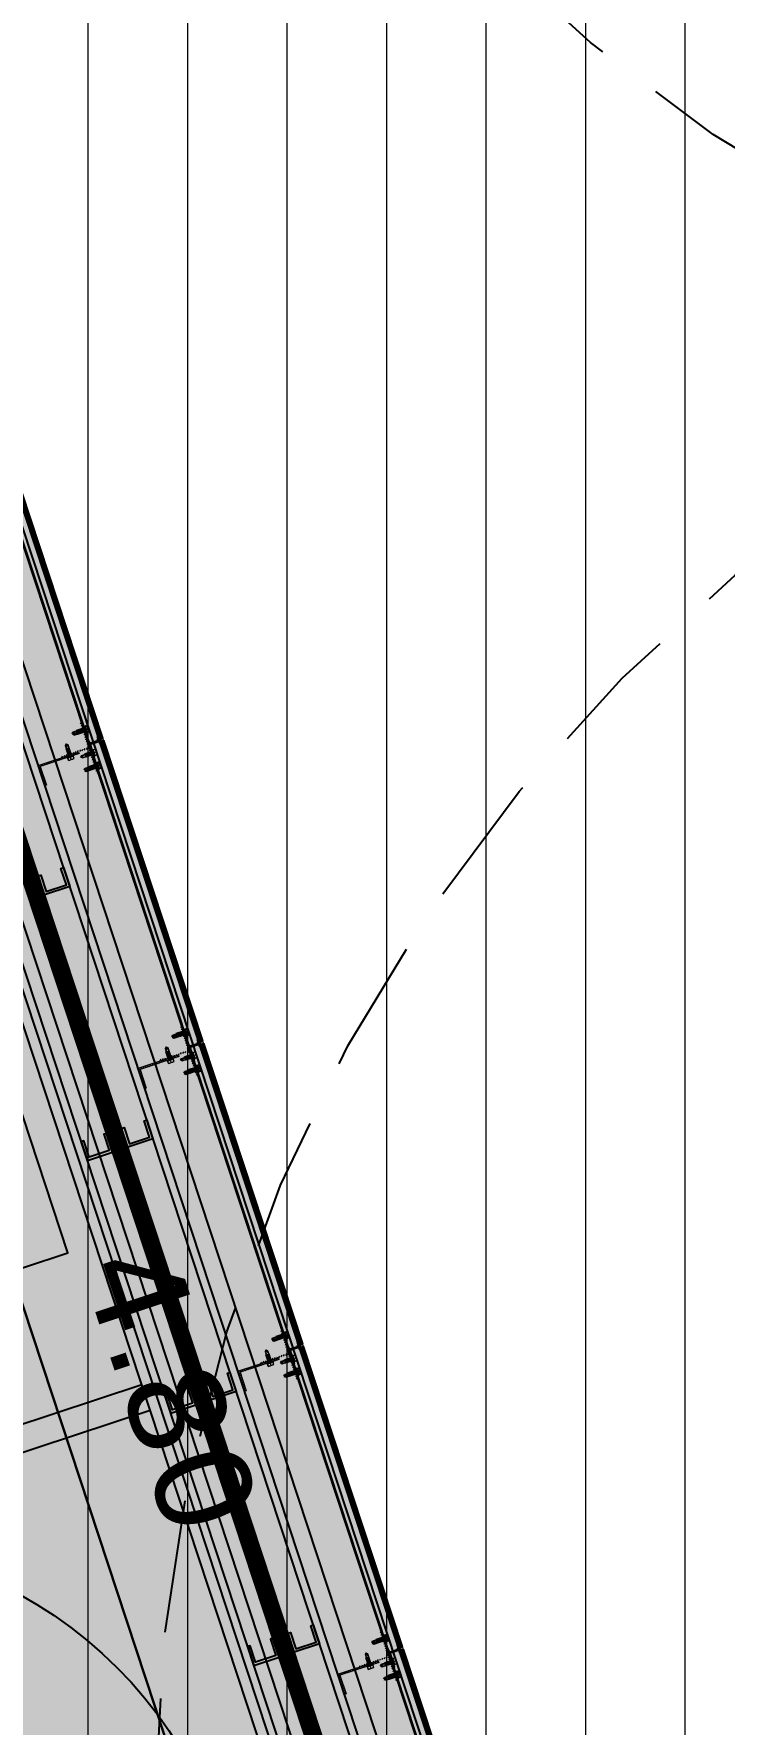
# Model space of a CAD drawing. Header units: metres. Extents: x 678805 to 1359287, y 2747329 to 5497370.
# Drawn here: x 679898.237 to 679899.537, y 2748653.192 to 2748656.371 of the extents above; entities that cross this region are included whole.
import ezdxf
from ezdxf.enums import TextEntityAlignment as Align

# ---------------------------------------------------------------- set-up
doc = ezdxf.new("R2010")
doc.units = ezdxf.units.M
doc.linetypes.add('XREF_MON_BUILDINGS$0$Hidden', pattern=[0.004, 0.002, -0.002])
doc.linetypes.add('XREF_MON_SFT_TREES$0$HIDDEN', pattern=[0.375, 0.25, -0.125])
for name, color, linetype in [('00_XREF_MON_HSC_PAVEMENT', 7, 'Continuous'), ('00_XREF_TWQ_BUILDINGS', 7, 'Continuous'), ('00_XREF_TWQ_SFT_TREES', 7, 'Continuous'), ('XREF_MON_BUILDINGS$0$00-Modulos DEFINIDOS', 7, 'Continuous'), ('XREF_MON_BUILDINGS$0$00-Modulos ROOFS', 2, 'Continuous'), ('XREF_MON_BUILDINGS$0$02-L-01_Structure t2', 7, 'Continuous'), ('XREF_MON_BUILDINGS$0$02-L-01_Struture aux', 4, 'Continuous'), ('XREF_MON_BUILDINGS$0$02-L-10-ADA requirements', 253, 'Continuous'), ('XREF_MON_BUILDINGS$0$02-L-Insulation', 252, 'Continuous'), ('XREF_MON_BUILDINGS$0$02-L-INT Panel', 5, 'Continuous'), ('XREF_MON_BUILDINGS$0$02-L-panel', 5, 'Continuous'), ('XREF_MON_BUILDINGS$0$02-L-panel lines', 7, 'Continuous'), ('XREF_MON_BUILDINGS$0$02_L_Furniture', 7, 'Continuous'), ('XREF_MON_BUILDINGS$0$COTAUX', 7, 'Continuous'), ('XREF_MON_SFT_TREES$0$SL_TREE_CANOPY', 251, 'XREF_MON_SFT_TREES$0$HIDDEN')]:
    doc.layers.add(name, color=color, linetype=linetype)
for name, color, linetype, true_color in [('02-L-Waterfeatures 01', 7, 'Continuous', 0x4da6ff), ('XREF_MON_BUILDINGS$0$0-WIPEOUTS', 7, 'Continuous', 0xffffff), ('XREF_MON_BUILDINGS$0$02-L-06_Walls HATCH 01', 9, 'Continuous', 0x808080), ('XREF_MON_SFT_TREES$0$SL_TREE_ACACIA_ETBAICA', 7, 'Continuous', 0x405700)]:
    doc.layers.add(name, color=color, linetype=linetype, true_color=true_color)
doc.layers.add('XREF_MON_BUILDINGS$0$00-AUX STRUCTURE', color=3, linetype='Continuous', plot=False)
doc.layers.add('XREF_MON_BUILDINGS$0$00_AUX', color=3, linetype='Continuous', plot=False)
for name, color, linetype, lineweight in [('XREF_MON_BUILDINGS$0$02-H-251', 251, 'Continuous', 0), ('XREF_MON_BUILDINGS$0$02-H-254', 254, 'Continuous', 0), ('XREF_MON_BUILDINGS$0$02-L-01_Structure L', 7, 'Continuous', 5), ('XREF_MON_BUILDINGS$0$02-L-01_Structure T', 8, 'Continuous', 5), ('XREF_MON_GENERAL_LAYOUT$0$02-L-Material Change', 251, 'Continuous', 5)]:
    doc.layers.add(name, color=color, linetype=linetype, lineweight=lineweight)
for name, color, linetype, lineweight, true_color in [('XREF_MON_BUILDINGS$0$02-KH-01 Water_Toilets', 7, 'Continuous', 30, 0x3877ff), ('XREF_MON_HSC_PAVEMENT$0$03-TR-Pavement_01_Compacted Ground', 7, 'Continuous', 5, 0x5a4f30), ('XREF_MON_HSC_PAVEMENT$0$03-TR-Pavement_06_Concrete Slab in situ', 7, 'Continuous', 9, 0xf7f7f7)]:
    doc.layers.add(name, color=color, linetype=linetype, lineweight=lineweight, true_color=true_color)
doc.layers.get('XREF_MON_BUILDINGS$0$02-KH-01 Water_Toilets').off()
doc.layers.get('XREF_MON_SFT_TREES$0$SL_TREE_ACACIA_ETBAICA').off()
doc.styles.add('XREF_MON_BUILDINGS$0$E100', font='verdana.ttf', dxfattribs={"height": 0.18})
doc.styles.add('XREF_MON_GENERAL_LAYOUT$0$Standard', font='arial.ttf')
doc.linetypes.add('XREF_MON_BUILDINGS$0$BATTING', pattern='A,0.0001,-0.1,[134,ltypeshp.shx,S=0.1,R=0,X=-0.1,Y=0],-0.2,[134,ltypeshp.shx,S=0.1,R=180,X=0.1,Y=0],-0.1', length=0.4001)
doc.dimstyles.new('XREF_MON_BUILDINGS$0$E100', dxfattribs={"dimscale": 0.03, "dimtxt": 12, "dimasz": 0.5, "dimexe": 0.1, "dimexo": 1, "dimgap": 4, "dimtad": 1, "dimzin": 0, "dimdsep": 46, "dimtxsty": 'XREF_MON_BUILDINGS$0$E100', "dimblk1": 'XREF_MON_BUILDINGS$0$LINCOT200', "dimblk2": 'XREF_MON_BUILDINGS$0$LINCOT200', "dimsah": 1, "dimcen": 0.1, "dimdle": 0.1, "dimse1": 1, "dimse2": 1, "dimclrt": 256, "dimadec": 0, "dimazin": 0, "dimtfac": 0.015385, "dimtofl": 0, "dimtmove": 0, "dimatfit": 3, "dimldrblk": 'XREF_MON_BUILDINGS$0$LINCOT200', "dimfxl": 1, "dimtolj": 1, "dimtzin": 0, "dimarcsym": 0})
pattern_1 = [(90, (652974.11672, 2717198.73223), (-0.187325, 0), [])]

# ---------------------------------------------------------------- blocks, each defined once
blk = doc.blocks.new('XREF_MON_BUILDINGS$0$LINCOT200')
for p, q in [((0, -10), (0, 10)), ((0, 0), (10, 0))]:
    blk.add_line(p, q)
at = {"const_width": 1.88}
blk.add_lwpolyline([(3.54, -3.54), (-3.54, 3.54)], dxfattribs=at)
at = {"layer": 'XREF_MON_BUILDINGS$0$COTAUX'}
blk.add_line((0, 0), (-1.25, 0), dxfattribs=at)
blk = doc.blocks.new('*D90')
at = {"layer": 'DEFPOINTS', "color": 0, "transparency": 16777216}
for p in [(119.6986, -56.8206), (120.1566, -56.8206), (119.6986, -61.6206)]:
    blk.add_point(p, dxfattribs=at)
at = {"layer": 'XREF_MON_BUILDINGS$0$00_AUX', "color": 0, "lineweight": -2, "transparency": 16777216}
blk.add_line((120.1566, -61.6056), (120.1566, -56.8356), dxfattribs=at)
at = {"layer": 'XREF_MON_BUILDINGS$0$00_AUX', "color": 0, "lineweight": -2, "transparency": 16777216, "xscale": 0.015, "yscale": 0.015, "zscale": 0.015}
for p, rotation in [((120.1566, -56.8206), 90.00000000000006), ((120.1566, -61.6206), 270.0000000000001)]:
    blk.add_blockref('XREF_MON_BUILDINGS$0$LINCOT200', p, dxfattribs=dict(at, rotation=rotation))
at = {"layer": 'XREF_MON_BUILDINGS$0$00_AUX', "transparency": 16777216, "insert": (119.9425, -59.2206), "char_height": 0.18, "attachment_point": 5, "rotation": 90, "style": 'XREF_MON_BUILDINGS$0$E100'}
blk.add_mtext('\\A1;4.80', dxfattribs=at)
blk = doc.blocks.new('XREF_MON_BUILDINGS$0$AUTORROSCANTE')
at = {"layer": 'XREF_MON_BUILDINGS$0$02-L-01_Structure t2', "color": 0}
for p, q in [((-31.2, 5.6), (-26.2, 5.6)), ((-31.2, 0), (-26.2, 0)), ((-2.4, 2.5), (-25, 2.5)), ((0, 0), (-9, 2.5)), ((0, 0), (-3.6, -1.1)), ((0, 0), (-2.4, 2.5)), ((0, 0), (-2.4, -2.5)), ((-31.2, -5.6), (-26.2, -5.6)), ((-2.4, -2.5), (-25, -2.5)), ((-3.6, -1.1), (-2.4, -2.5))]:
    blk.add_line(p, q, dxfattribs=at)
at = {"layer": 'XREF_MON_BUILDINGS$0$02-L-01_Structure t2', "color": 253}
for p, q in [((-25, 3.1), (-9, 3.1)), ((-23.5, -3.1), (-25, 2.7)), ((-21.4, -3.1), (-23.1, 3.1)), ((-19.3, -3.1), (-21, 3.1)), ((-17.3, -3.1), (-18.9, 3.1)), ((-15.2, -3.1), (-16.9, 3.1)), ((-13.1, -3.1), (-14.8, 3.1)), ((-11.1, -3.1), (-12.7, 3.1)), ((-9, -3.1), (-10.7, 3.1)), ((-9, -3.1), (-9, 3.1)), ((-25, -3.1), (-9, -3.1)), ((-3.6, -1.1), (-9, -2.5))]:
    blk.add_line(p, q, dxfattribs=at)
at = {"layer": 'XREF_MON_BUILDINGS$0$02-L-01_Structure t2', "color": 0}
for points in [[(-31.2, 5.6), (-26.2, 5.6), (-26.2, -5.6), (-31.2, -5.6)], [(-26.2, 6.5), (-25, 6.5), (-25, -6.5), (-26.2, -6.5)]]:
    blk.add_lwpolyline(points, close=True, dxfattribs=at)
for centre, start, end in [((-27, 2.4), 129.284, 214.1828), ((-27, -2.4), 145.8304, 230.7333)]:
    blk.add_arc(centre, 4.21, start, end, dxfattribs=at)
blk = doc.blocks.new('XREF_MON_BUILDINGS$0$ULMA_Montante VV')
at = {"layer": 'XREF_MON_BUILDINGS$0$02-H-251', "ltscale": 125}
h = blk.add_hatch(dxfattribs=at)
h.set_pattern_fill('ANSI31', color=256, scale=0.001, angle=450, style=0)
h.set_pattern_definition([(135, (-0.05125, -0.0025), (-0.00224506, -0.00224506), [])])
edge = h.paths.add_edge_path()
edge.add_line((-0.051, -0.0025), (0.0484, -0.0025))
edge.add_arc((0.0484, -0.0022), 0.0003, 270, 360)
edge.add_line((0.0487, -0.0022), (0.0487, -0.0003))
edge.add_arc((0.0484, -0.0003), 0.0003, 0, 90)
edge.add_line((0.0484, 0), (0, 0))
edge.add_line((0, 0), (0, 0.0572))
edge.add_arc((-0.0003, 0.0572), 0.0003, 0, 90)
edge.add_line((-0.0003, 0.0575), (-0.0022, 0.0575))
edge.add_arc((-0.0022, 0.0572), 0.0003, 90, 180)
edge.add_line((-0.0025, 0.0572), (-0.0025, 0))
edge.add_line((-0.0025, 0), (-0.051, 0))
edge.add_arc((-0.051, -0.0003), 0.0003, 90, 180)
edge.add_line((-0.0513, -0.0003), (-0.0513, -0.0022))
edge.add_arc((-0.051, -0.0022), 0.0003, 180, 270)
blk = doc.blocks.new('XREF_MON_BUILDINGS$0$ULMA_Autotaladrante')
at = {"layer": 'XREF_MON_BUILDINGS$0$02-L-01_Structure T', "color": 252}
for p, q in [((-0.025, 0), (-0.0226, 0.0025)), ((-0.025, 0), (-0.016, 0.0025)), ((-0.025, 0), (-0.0226, -0.0025)), ((-0.025, 0), (-0.0214, -0.0011)), ((-0.0226, 0.0025), (0, 0.0025)), ((0, 0.0032), (-0.016, 0.0032)), ((-0.016, -0.0031), (-0.016, 0.0032)), ((-0.016, -0.0031), (-0.0143, 0.0032)), ((-0.0139, -0.0031), (-0.0123, 0.0032)), ((-0.0119, -0.0031), (-0.0102, 0.0032)), ((-0.0098, -0.0031), (-0.0081, 0.0032)), ((-0.0077, -0.0031), (-0.0061, 0.0032)), ((-0.0057, -0.0031), (-0.004, 0.0032)), ((-0.0036, -0.0031), (-0.0019, 0.0032)), ((-0.0015, -0.0031), (0, 0.0027)), ((0.0062, 0.0056), (0.0012, 0.0056)), ((0.0062, 0), (0.0012, 0)), ((-0.0214, -0.0011), (-0.0226, -0.0025)), ((-0.0226, -0.0025), (0, -0.0025)), ((-0.0214, -0.0011), (-0.016, -0.0025)), ((0, -0.0031), (-0.016, -0.0031)), ((0.0062, -0.0056), (0.0012, -0.0056))]:
    blk.add_line(p, q, dxfattribs=at)
for points in [[(0.0012, 0.0065), (0, 0.0065), (0, -0.0065), (0.0012, -0.0065)], [(0.0062, 0.0056), (0.0012, 0.0056), (0.0012, -0.0056), (0.0062, -0.0056)]]:
    blk.add_lwpolyline(points, close=True, dxfattribs=at)
for centre, start, end in [((0.002, 0.0024), 325.8172, 50.716), ((0.002, -0.0024), 309.2667, 34.1696)]:
    blk.add_arc(centre, 0.00421, start, end, dxfattribs=at)
blk = doc.blocks.new('XREF_MON_BUILDINGS$0$ULMA_Escuadra40x80_Seccion')
at = {"layer": 'XREF_MON_BUILDINGS$0$02-H-251', "ltscale": 125}
h = blk.add_hatch(dxfattribs=at)
h.set_pattern_fill('ANSI31', color=256, scale=0.001, angle=360, style=0)
h.paths.add_polyline_path([(0, 0.08), (0.003, 0.08), (0.003, 0.003), (0.04, 0.003), (0.04, 0), (0, 0)])
at = {"layer": 'XREF_MON_BUILDINGS$0$02-L-01_Structure L', "linetype": 'Continuous'}
blk.add_lwpolyline([(0, 0.08), (0.003, 0.08), (0.003, 0.003), (0.04, 0.003), (0.04, 0), (0, 0)], close=True, dxfattribs=at)
blk = doc.blocks.new('XREF_MON_BUILDINGS$0$A$C61F93961')
at = {"layer": 'XREF_MON_BUILDINGS$0$02-H-251', "linetype": 'XREF_MON_BUILDINGS$0$Hidden', "ltscale": 125}
h = blk.add_hatch(dxfattribs=at)
h.set_pattern_fill('ANSI31', color=256, scale=0.001, angle=360, style=0)
h.set_pattern_definition([(45, (-250.11912, -176.927522), (-0.00224506403, 0.00224506403), [])])
edge = h.paths.add_edge_path()
edge.add_line((6.6077, -4.7924), (6.6097, -4.7924))
edge.add_line((6.6097, -4.7924), (6.6166, -4.7926))
edge.add_line((6.6166, -4.7926), (6.6175, -4.7936))
edge.add_arc((6.6177, -4.7934), 0.0003, 222.95, 312.95)
edge.add_line((6.6179, -4.7936), (6.6188, -4.7927))
edge.add_line((6.6188, -4.7927), (6.6206, -4.7928))
edge.add_line((6.6206, -4.7928), (6.6215, -4.7937))
edge.add_arc((6.6217, -4.7935), 0.0003, 222.95, 312.95)
edge.add_line((6.6219, -4.7937), (6.6228, -4.7928))
edge.add_line((6.6228, -4.7928), (6.6358, -4.7933))
edge.add_arc((6.6357, -4.7953), 0.002, 360, 447.9546, ccw=False)
edge.add_line((6.6377, -4.7953), (6.6377, -4.802))
edge.add_line((6.6377, -4.802), (6.6377, -4.8114))
edge.add_line((6.6377, -4.8114), (6.6326, -4.8114))
edge.add_line((6.6326, -4.8114), (6.6326, -4.8124))
edge.add_line((6.6326, -4.8124), (6.6379, -4.8124))
edge.add_arc((6.6379, -4.8127), 0.0003, 30, 90, ccw=False)
edge.add_line((6.6381, -4.8125), (6.6398, -4.8154))
edge.add_arc((6.6401, -4.8153), 0.0003, 210, 390)
edge.add_line((6.6403, -4.8151), (6.639, -4.8128))
edge.add_arc((6.6393, -4.8127), 0.0003, 90, 210, ccw=False)
edge.add_line((6.6393, -4.8124), (6.647, -4.8124))
edge.add_line((6.647, -4.8124), (6.647, -4.8114))
edge.add_line((6.647, -4.8114), (6.641, -4.8114))
edge.add_line((6.641, -4.8114), (6.641, -4.8096))
edge.add_arc((6.6408, -4.8096), 0.00025, 360, 540)
edge.add_line((6.6405, -4.8096), (6.6405, -4.8114))
edge.add_line((6.6405, -4.8114), (6.6395, -4.8114))
edge.add_line((6.6395, -4.8114), (6.6395, -4.7951))
edge.add_arc((6.6415, -4.7951), 0.002, 97.4474, 180, ccw=False)
edge.add_line((6.6413, -4.7932), (6.6472, -4.7924))
edge.add_line((6.6472, -4.7924), (6.6472, -4.7906))
edge.add_line((6.6472, -4.7906), (6.6077, -4.7906))
edge.add_line((6.6077, -4.7906), (6.6077, -4.7924))
h = blk.add_hatch(dxfattribs=at)
h.set_pattern_fill('ANSI31', color=256, scale=0.001, angle=360, style=0)
h.set_pattern_definition([(45, (-249.51912, -176.927522), (-0.00224506403, 0.00224506403), [])])
edge = h.paths.add_edge_path()
edge.add_line((7.2077, -4.7924), (7.2097, -4.7924))
edge.add_line((7.2097, -4.7924), (7.2166, -4.7926))
edge.add_line((7.2166, -4.7926), (7.2175, -4.7936))
edge.add_arc((7.2177, -4.7934), 0.0003, 222.95, 312.95)
edge.add_line((7.2179, -4.7936), (7.2188, -4.7927))
edge.add_line((7.2188, -4.7927), (7.2206, -4.7928))
edge.add_line((7.2206, -4.7928), (7.2215, -4.7937))
edge.add_arc((7.2217, -4.7935), 0.0003, 222.95, 312.95)
edge.add_line((7.2219, -4.7937), (7.2228, -4.7928))
edge.add_line((7.2228, -4.7928), (7.2358, -4.7933))
edge.add_arc((7.2357, -4.7953), 0.002, 360, 447.9546, ccw=False)
edge.add_line((7.2377, -4.7953), (7.2377, -4.802))
edge.add_line((7.2377, -4.802), (7.2377, -4.8114))
edge.add_line((7.2377, -4.8114), (7.2326, -4.8114))
edge.add_line((7.2326, -4.8114), (7.2326, -4.8124))
edge.add_line((7.2326, -4.8124), (7.2379, -4.8124))
edge.add_arc((7.2379, -4.8127), 0.0003, 30, 90, ccw=False)
edge.add_line((7.2381, -4.8125), (7.2398, -4.8154))
edge.add_arc((7.2401, -4.8153), 0.0003, 210, 390)
edge.add_line((7.2403, -4.8151), (7.239, -4.8128))
edge.add_arc((7.2393, -4.8127), 0.0003, 90, 210, ccw=False)
edge.add_line((7.2393, -4.8124), (7.247, -4.8124))
edge.add_line((7.247, -4.8124), (7.247, -4.8114))
edge.add_line((7.247, -4.8114), (7.241, -4.8114))
edge.add_line((7.241, -4.8114), (7.241, -4.8096))
edge.add_arc((7.2408, -4.8096), 0.00025, 360, 540)
edge.add_line((7.2405, -4.8096), (7.2405, -4.8114))
edge.add_line((7.2405, -4.8114), (7.2395, -4.8114))
edge.add_line((7.2395, -4.8114), (7.2395, -4.7951))
edge.add_arc((7.2415, -4.7951), 0.002, 97.4474, 180, ccw=False)
edge.add_line((7.2413, -4.7932), (7.2472, -4.7924))
edge.add_line((7.2472, -4.7924), (7.2472, -4.7906))
edge.add_line((7.2472, -4.7906), (7.2077, -4.7906))
edge.add_line((7.2077, -4.7906), (7.2077, -4.7924))
h = blk.add_hatch(dxfattribs=at)
h.set_pattern_fill('ANSI31', color=256, scale=0.001, angle=360, style=0)
h.set_pattern_definition([(45, (-248.91912, -176.927522), (-0.00224506403, 0.00224506403), [])])
edge = h.paths.add_edge_path()
edge.add_line((7.8077, -4.7924), (7.8097, -4.7924))
edge.add_line((7.8097, -4.7924), (7.8166, -4.7926))
edge.add_line((7.8166, -4.7926), (7.8175, -4.7936))
edge.add_arc((7.8177, -4.7934), 0.0003, 222.95, 312.95)
edge.add_line((7.8179, -4.7936), (7.8188, -4.7927))
edge.add_line((7.8188, -4.7927), (7.8206, -4.7928))
edge.add_line((7.8206, -4.7928), (7.8215, -4.7937))
edge.add_arc((7.8217, -4.7935), 0.0003, 222.95, 312.95)
edge.add_line((7.8219, -4.7937), (7.8228, -4.7928))
edge.add_line((7.8228, -4.7928), (7.8358, -4.7933))
edge.add_arc((7.8357, -4.7953), 0.002, 360, 447.9546, ccw=False)
edge.add_line((7.8377, -4.7953), (7.8377, -4.802))
edge.add_line((7.8377, -4.802), (7.8377, -4.8114))
edge.add_line((7.8377, -4.8114), (7.8326, -4.8114))
edge.add_line((7.8326, -4.8114), (7.8326, -4.8124))
edge.add_line((7.8326, -4.8124), (7.8379, -4.8124))
edge.add_arc((7.8379, -4.8127), 0.0003, 30, 90, ccw=False)
edge.add_line((7.8381, -4.8125), (7.8398, -4.8154))
edge.add_arc((7.8401, -4.8153), 0.0003, 210, 390)
edge.add_line((7.8403, -4.8151), (7.839, -4.8128))
edge.add_arc((7.8393, -4.8127), 0.0003, 90, 210, ccw=False)
edge.add_line((7.8393, -4.8124), (7.847, -4.8124))
edge.add_line((7.847, -4.8124), (7.847, -4.8114))
edge.add_line((7.847, -4.8114), (7.841, -4.8114))
edge.add_line((7.841, -4.8114), (7.841, -4.8096))
edge.add_arc((7.8408, -4.8096), 0.00025, 360, 540)
edge.add_line((7.8405, -4.8096), (7.8405, -4.8114))
edge.add_line((7.8405, -4.8114), (7.8395, -4.8114))
edge.add_line((7.8395, -4.8114), (7.8395, -4.7951))
edge.add_arc((7.8415, -4.7951), 0.002, 97.4474, 180, ccw=False)
edge.add_line((7.8413, -4.7932), (7.8472, -4.7924))
edge.add_line((7.8472, -4.7924), (7.8472, -4.7906))
edge.add_line((7.8472, -4.7906), (7.8077, -4.7906))
edge.add_line((7.8077, -4.7906), (7.8077, -4.7924))
h = blk.add_hatch(dxfattribs=at)
h.set_pattern_fill('ANSI31', color=256, scale=0.001, angle=360, style=0)
h.set_pattern_definition([(45, (-248.31912, -176.927522), (-0.00224506403, 0.00224506403), [])])
edge = h.paths.add_edge_path()
edge.add_line((8.4077, -4.7924), (8.4097, -4.7924))
edge.add_line((8.4097, -4.7924), (8.4166, -4.7926))
edge.add_line((8.4166, -4.7926), (8.4175, -4.7936))
edge.add_arc((8.4177, -4.7934), 0.0003, 222.95, 312.95)
edge.add_line((8.4179, -4.7936), (8.4188, -4.7927))
edge.add_line((8.4188, -4.7927), (8.4206, -4.7928))
edge.add_line((8.4206, -4.7928), (8.4215, -4.7937))
edge.add_arc((8.4217, -4.7935), 0.0003, 222.95, 312.95)
edge.add_line((8.4219, -4.7937), (8.4228, -4.7928))
edge.add_line((8.4228, -4.7928), (8.4358, -4.7933))
edge.add_arc((8.4357, -4.7953), 0.002, 360, 447.9546, ccw=False)
edge.add_line((8.4377, -4.7953), (8.4377, -4.802))
edge.add_line((8.4377, -4.802), (8.4377, -4.8114))
edge.add_line((8.4377, -4.8114), (8.4326, -4.8114))
edge.add_line((8.4326, -4.8114), (8.4326, -4.8124))
edge.add_line((8.4326, -4.8124), (8.4379, -4.8124))
edge.add_arc((8.4379, -4.8127), 0.0003, 30, 90, ccw=False)
edge.add_line((8.4381, -4.8125), (8.4398, -4.8154))
edge.add_arc((8.4401, -4.8153), 0.0003, 210, 390)
edge.add_line((8.4403, -4.8151), (8.439, -4.8128))
edge.add_arc((8.4393, -4.8127), 0.0003, 90, 210, ccw=False)
edge.add_line((8.4393, -4.8124), (8.447, -4.8124))
edge.add_line((8.447, -4.8124), (8.447, -4.8114))
edge.add_line((8.447, -4.8114), (8.441, -4.8114))
edge.add_line((8.441, -4.8114), (8.441, -4.8096))
edge.add_arc((8.4408, -4.8096), 0.00025, 360, 540)
edge.add_line((8.4405, -4.8096), (8.4405, -4.8114))
edge.add_line((8.4405, -4.8114), (8.4395, -4.8114))
edge.add_line((8.4395, -4.8114), (8.4395, -4.7951))
edge.add_arc((8.4415, -4.7951), 0.002, 97.4474, 180, ccw=False)
edge.add_line((8.4413, -4.7932), (8.4472, -4.7924))
edge.add_line((8.4472, -4.7924), (8.4472, -4.7906))
edge.add_line((8.4472, -4.7906), (8.4077, -4.7906))
edge.add_line((8.4077, -4.7906), (8.4077, -4.7924))
at = {"layer": 'XREF_MON_BUILDINGS$0$02-H-254', "ltscale": 125}
h = blk.add_hatch(dxfattribs=at)
h.set_pattern_fill('ANSI31', color=256, scale=0.0005, style=0)
h.set_pattern_definition([(45, (-250.8618783, -176.8002183), (-0.001122532015, 0.001122532015), [])])
h.paths.add_polyline_path([(6.0412, -4.8193), (6.6361, -4.8193), (6.6361, -4.8143), (6.0412, -4.8143)])
h = blk.add_hatch(dxfattribs=at)
h.set_pattern_fill('ANSI31', color=256, scale=0.0005, style=0)
h.set_pattern_definition([(45, (-250.2618783, -176.8002183), (-0.001122532015, 0.001122532015), [])])
h.paths.add_polyline_path([(6.6412, -4.8193), (7.2361, -4.8193), (7.2361, -4.8143), (6.6412, -4.8143)])
h = blk.add_hatch(dxfattribs=at)
h.set_pattern_fill('ANSI31', color=256, scale=0.0005, style=0)
h.set_pattern_definition([(45, (-249.6618783, -176.8002183), (-0.001122532015, 0.001122532015), [])])
h.paths.add_polyline_path([(7.2412, -4.8193), (7.8361, -4.8193), (7.8361, -4.8143), (7.2412, -4.8143)])
h = blk.add_hatch(dxfattribs=at)
h.set_pattern_fill('ANSI31', color=256, scale=0.0005, style=0)
h.set_pattern_definition([(45, (-249.0618783, -176.8002183), (-0.001122532015, 0.001122532015), [])])
h.paths.add_polyline_path([(7.8412, -4.8193), (8.4361, -4.8193), (8.4361, -4.8143), (7.8412, -4.8143)])
h = blk.add_hatch(dxfattribs=at)
h.set_pattern_fill('ANSI31', color=256, scale=0.0005, style=0)
h.set_pattern_definition([(45, (-248.4618783, -176.8002183), (-0.001122532015, 0.001122532015), [])])
h.paths.add_polyline_path([(8.4412, -4.8193), (9.0361, -4.8193), (9.0361, -4.8143), (8.4412, -4.8143)])
at = {"layer": 'XREF_MON_BUILDINGS$0$02-L-06_Walls HATCH 01', "linetype": 'Continuous'}
h = blk.add_hatch(color=256, dxfattribs=at)
h.dxf.hatch_style = 1
h.paths.add_polyline_path([(7.213, -4.508), (7.263, -4.508), (7.263, -2.6871), (7.5268, -2.6871), (7.5268, -2.6371), (7.263, -2.6371), (7.213, -2.637)])
at = {"layer": 'XREF_MON_BUILDINGS$0$00-AUX STRUCTURE', "linetype": 'Continuous', "const_width": 0.03}
blk.add_lwpolyline([(5.1105, -4.608), (9.3585, -4.608)], dxfattribs=at)
at = {"layer": 'XREF_MON_BUILDINGS$0$02-L-01_Struture aux', "linetype": 'Continuous'}
for p, q in [((5.1105, -4.593), (9.3505, -4.593)), ((5.1105, -4.623), (9.3505, -4.623))]:
    blk.add_line(p, q, dxfattribs=at)
at = {"layer": 'XREF_MON_BUILDINGS$0$02-L-01_Struture aux'}
for p, q in [((9.6063, -4.7906), (4.8641, -4.7906)), ((4.8641, -4.7925), (9.6063, -4.7925))]:
    blk.add_line(p, q, dxfattribs=at)
at = {"layer": 'XREF_MON_BUILDINGS$0$02-L-01_Struture aux', "linetype": 'XREF_MON_BUILDINGS$0$Hidden'}
for p, q in [((6.6077, -4.7906), (6.6077, -4.7924)), ((6.6077, -4.7906), (6.6472, -4.7906)), ((6.6077, -4.7924), (6.6097, -4.7924)), ((6.609, -4.7924), (6.6097, -4.7924)), ((6.6166, -4.7926), (6.6097, -4.7924)), ((6.6175, -4.7936), (6.6166, -4.7926)), ((6.6179, -4.7936), (6.6188, -4.7927)), ((6.6206, -4.7928), (6.6188, -4.7927)), ((6.6215, -4.7937), (6.6206, -4.7928)), ((6.6219, -4.7937), (6.6228, -4.7928)), ((6.6358, -4.7933), (6.6228, -4.7928)), ((6.6377, -4.7953), (6.6377, -4.802)), ((6.6395, -4.7951), (6.6395, -4.8114)), ((6.6413, -4.7932), (6.6472, -4.7924)), ((6.6472, -4.7906), (6.6472, -4.7924)), ((7.2077, -4.7906), (7.2077, -4.7924)), ((7.2077, -4.7906), (7.2472, -4.7906)), ((7.2077, -4.7924), (7.2097, -4.7924)), ((7.209, -4.7924), (7.2097, -4.7924)), ((7.2166, -4.7926), (7.2097, -4.7924)), ((7.2175, -4.7936), (7.2166, -4.7926)), ((7.2179, -4.7936), (7.2188, -4.7927)), ((7.2206, -4.7928), (7.2188, -4.7927)), ((7.2215, -4.7937), (7.2206, -4.7928)), ((7.2219, -4.7937), (7.2228, -4.7928)), ((7.2358, -4.7933), (7.2228, -4.7928)), ((7.2377, -4.7953), (7.2377, -4.802)), ((7.2395, -4.7951), (7.2395, -4.8114)), ((7.2413, -4.7932), (7.2472, -4.7924)), ((7.2472, -4.7906), (7.2472, -4.7924)), ((7.8077, -4.7906), (7.8077, -4.7924)), ((7.8077, -4.7906), (7.8472, -4.7906)), ((7.8077, -4.7924), (7.8097, -4.7924)), ((7.809, -4.7924), (7.8097, -4.7924)), ((7.8166, -4.7926), (7.8097, -4.7924)), ((7.8175, -4.7936), (7.8166, -4.7926)), ((7.8179, -4.7936), (7.8188, -4.7927)), ((7.8206, -4.7928), (7.8188, -4.7927)), ((7.8215, -4.7937), (7.8206, -4.7928)), ((7.8219, -4.7937), (7.8228, -4.7928)), ((7.8358, -4.7933), (7.8228, -4.7928)), ((7.8377, -4.7953), (7.8377, -4.802)), ((7.8395, -4.7951), (7.8395, -4.8114)), ((7.8413, -4.7932), (7.8472, -4.7924)), ((7.8472, -4.7906), (7.8472, -4.7924)), ((8.4077, -4.7906), (8.4077, -4.7924)), ((8.4077, -4.7906), (8.4472, -4.7906)), ((8.4077, -4.7924), (8.4097, -4.7924)), ((8.409, -4.7924), (8.4097, -4.7924)), ((8.4166, -4.7926), (8.4097, -4.7924)), ((8.4175, -4.7936), (8.4166, -4.7926)), ((8.4179, -4.7936), (8.4188, -4.7927)), ((8.4206, -4.7928), (8.4188, -4.7927)), ((8.4215, -4.7937), (8.4206, -4.7928)), ((8.4219, -4.7937), (8.4228, -4.7928)), ((8.4358, -4.7933), (8.4228, -4.7928)), ((8.4377, -4.7953), (8.4377, -4.802)), ((8.4395, -4.7951), (8.4395, -4.8114)), ((8.4413, -4.7932), (8.4472, -4.7924)), ((8.4472, -4.7906), (8.4472, -4.7924)), ((6.6326, -4.8114), (6.6377, -4.8114)), ((6.6326, -4.8114), (6.6326, -4.8124)), ((6.6326, -4.8124), (6.6379, -4.8124)), ((6.6377, -4.802), (6.6377, -4.8114)), ((6.6398, -4.8154), (6.6381, -4.8125)), ((6.6403, -4.8151), (6.639, -4.8128)), ((6.6393, -4.8124), (6.647, -4.8124)), ((6.6395, -4.8114), (6.6407, -4.8114)), ((6.6407, -4.8096), (6.6407, -4.8114)), ((6.6412, -4.8096), (6.6412, -4.8114)), ((6.6412, -4.8114), (6.647, -4.8114)), ((6.647, -4.8114), (6.647, -4.8124)), ((7.2326, -4.8114), (7.2377, -4.8114)), ((7.2326, -4.8114), (7.2326, -4.8124)), ((7.2326, -4.8124), (7.2379, -4.8124)), ((7.2377, -4.802), (7.2377, -4.8114)), ((7.2398, -4.8154), (7.2381, -4.8125)), ((7.2403, -4.8151), (7.239, -4.8128)), ((7.2393, -4.8124), (7.247, -4.8124)), ((7.2395, -4.8114), (7.2407, -4.8114)), ((7.2407, -4.8096), (7.2407, -4.8114)), ((7.2412, -4.8096), (7.2412, -4.8114)), ((7.2412, -4.8114), (7.247, -4.8114)), ((7.247, -4.8114), (7.247, -4.8124)), ((7.8326, -4.8114), (7.8377, -4.8114)), ((7.8326, -4.8114), (7.8326, -4.8124)), ((7.8326, -4.8124), (7.8379, -4.8124)), ((7.8377, -4.802), (7.8377, -4.8114)), ((7.8398, -4.8154), (7.8381, -4.8125)), ((7.8403, -4.8151), (7.839, -4.8128)), ((7.8393, -4.8124), (7.847, -4.8124)), ((7.8395, -4.8114), (7.8407, -4.8114)), ((7.8407, -4.8096), (7.8407, -4.8114)), ((7.8412, -4.8096), (7.8412, -4.8114)), ((7.8412, -4.8114), (7.847, -4.8114)), ((7.847, -4.8114), (7.847, -4.8124)), ((8.4326, -4.8114), (8.4377, -4.8114)), ((8.4326, -4.8114), (8.4326, -4.8124)), ((8.4326, -4.8124), (8.4379, -4.8124)), ((8.4377, -4.802), (8.4377, -4.8114)), ((8.4398, -4.8154), (8.4381, -4.8125)), ((8.4403, -4.8151), (8.439, -4.8128)), ((8.4393, -4.8124), (8.447, -4.8124)), ((8.4395, -4.8114), (8.4407, -4.8114)), ((8.4407, -4.8096), (8.4407, -4.8114)), ((8.4412, -4.8096), (8.4412, -4.8114)), ((8.4412, -4.8114), (8.447, -4.8114)), ((8.447, -4.8114), (8.447, -4.8124))]:
    blk.add_line(p, q, dxfattribs=at)
at = {"layer": 'XREF_MON_BUILDINGS$0$02-L-01_Struture aux', "linetype": 'Continuous'}
for points in [[(6.733, -4.543), (6.6955, -4.543), (6.6955, -4.593), (6.733, -4.593), (6.733, -4.588), (6.7005, -4.588), (6.7005, -4.548), (6.733, -4.548), (6.733, -4.543)], [(7.233, -4.543), (7.1955, -4.543), (7.1955, -4.593), (7.233, -4.593), (7.233, -4.588), (7.2005, -4.588), (7.2005, -4.548), (7.233, -4.548), (7.233, -4.543)], [(7.733, -4.543), (7.6955, -4.543), (7.6955, -4.593), (7.733, -4.593), (7.733, -4.588), (7.7005, -4.588), (7.7005, -4.548), (7.733, -4.548), (7.733, -4.543)], [(6.733, -4.673), (6.6955, -4.673), (6.6955, -4.623), (6.733, -4.623), (6.733, -4.628), (6.7005, -4.628), (6.7005, -4.668), (6.733, -4.668), (6.733, -4.673)], [(7.233, -4.673), (7.1955, -4.673), (7.1955, -4.623), (7.233, -4.623), (7.233, -4.628), (7.2005, -4.628), (7.2005, -4.668), (7.233, -4.668), (7.233, -4.673)], [(7.733, -4.673), (7.6955, -4.673), (7.6955, -4.623), (7.733, -4.623), (7.733, -4.628), (7.7005, -4.628), (7.7005, -4.668), (7.733, -4.668), (7.733, -4.673)], [(8.233, -4.673), (8.1955, -4.673), (8.1955, -4.623), (8.233, -4.623), (8.233, -4.628), (8.2005, -4.628), (8.2005, -4.668), (8.233, -4.668), (8.233, -4.673)]]:
    blk.add_lwpolyline(points, dxfattribs=at)
at = {"layer": 'XREF_MON_BUILDINGS$0$02-L-01_Struture aux'}
for points in [[(4.8641, -4.8117), (9.6063, -4.8117)], [(9.6063, -4.8124), (4.8641, -4.8124)]]:
    blk.add_lwpolyline(points, dxfattribs=at)
at = {"layer": 'XREF_MON_BUILDINGS$0$02-L-01_Struture aux', "linetype": 'XREF_MON_BUILDINGS$0$Hidden'}
for centre, radius, start, end in [((6.6177, -4.7934), 0.0003, 222.95, 312.95), ((6.6217, -4.7935), 0.0003, 222.95, 312.95), ((6.6357, -4.7953), 0.002, 0, 87.9546), ((6.6415, -4.7951), 0.002, 97.4474, 180), ((7.2177, -4.7934), 0.0003, 222.95, 312.95), ((7.2217, -4.7935), 0.0003, 222.95, 312.95), ((7.2357, -4.7953), 0.002, 0, 87.9546), ((7.2415, -4.7951), 0.002, 97.4474, 180), ((7.8177, -4.7934), 0.0003, 222.95, 312.95), ((7.8217, -4.7935), 0.0003, 222.95, 312.95), ((7.8357, -4.7953), 0.002, 0, 87.9546), ((7.8415, -4.7951), 0.002, 97.4474, 180), ((8.4177, -4.7934), 0.0003, 222.95, 312.95), ((8.4217, -4.7935), 0.0003, 222.95, 312.95), ((8.4357, -4.7953), 0.002, 0, 87.9546), ((8.4415, -4.7951), 0.002, 97.4474, 180), ((6.6379, -4.8127), 0.0003, 30, 90), ((6.6393, -4.8127), 0.0003, 90, 210), ((6.6401, -4.8153), 0.0003, 210, 30), ((6.641, -4.8096), 0.00025, 0, 180), ((7.2379, -4.8127), 0.0003, 30, 90), ((7.2393, -4.8127), 0.0003, 90, 210), ((7.2401, -4.8153), 0.0003, 210, 30), ((7.241, -4.8096), 0.00025, 0, 180), ((7.8379, -4.8127), 0.0003, 30, 90), ((7.8393, -4.8127), 0.0003, 90, 210), ((7.8401, -4.8153), 0.0003, 210, 30), ((7.841, -4.8096), 0.00025, 0, 180), ((8.4379, -4.8127), 0.0003, 30, 90), ((8.4393, -4.8127), 0.0003, 90, 210), ((8.4401, -4.8153), 0.0003, 210, 30), ((8.441, -4.8096), 0.00025, 0, 180)]:
    blk.add_arc(centre, radius, start, end, dxfattribs=at)
at = {"layer": 'XREF_MON_BUILDINGS$0$02-L-10-ADA requirements', "linetype": 'Continuous'}
blk.add_circle((6.413, -3.5825), 0.8, dxfattribs=at)
at = {"layer": 'XREF_MON_BUILDINGS$0$02-L-Insulation', "linetype": 'XREF_MON_BUILDINGS$0$BATTING', "ltscale": 0.04}
blk.add_line((5.1105, -4.568), (9.3455, -4.568), dxfattribs=at)
at = {"layer": 'XREF_MON_BUILDINGS$0$02-L-Insulation', "linetype": 'XREF_MON_BUILDINGS$0$BATTING', "ltscale": 0.08}
blk.add_line((5.1105, -4.7214), (9.5439, -4.7214), dxfattribs=at)
at = {"layer": 'XREF_MON_BUILDINGS$0$02-L-INT Panel', "linetype": 'Continuous'}
for p, q in [((5.1305, -4.508), (9.3305, -4.508)), ((5.1105, -4.528), (9.3505, -4.528)), ((5.1105, -4.543), (9.3505, -4.543)), ((5.1105, -4.673), (9.3505, -4.673)), ((5.1105, -4.688), (9.3505, -4.688))]:
    blk.add_line(p, q, dxfattribs=at)
at = {"layer": 'XREF_MON_BUILDINGS$0$02-L-panel'}
blk.add_line((5.4376, -4.8144), (9.6147, -4.8143), dxfattribs=at)
for points in [[(6.6361, -4.8143), (6.6361, -4.8193), (6.0412, -4.8193), (6.0412, -4.8143), (6.4659, -4.8143)], [(7.2361, -4.8143), (7.2361, -4.8193), (6.6412, -4.8193), (6.6412, -4.8143), (7.0659, -4.8143)], [(7.8361, -4.8143), (7.8361, -4.8193), (7.2412, -4.8193), (7.2412, -4.8143), (7.6659, -4.8143)], [(8.4361, -4.8143), (8.4361, -4.8193), (7.8412, -4.8193), (7.8412, -4.8143), (8.2659, -4.8143)], [(9.0361, -4.8143), (9.0361, -4.8193), (8.4412, -4.8193), (8.4412, -4.8143), (8.8659, -4.8143)]]:
    blk.add_lwpolyline(points, dxfattribs=at)
at = {"layer": 'XREF_MON_BUILDINGS$0$02-L-panel', "ltscale": 125}
for points in [[(6.6412, -4.8143), (6.6412, -4.8193)], [(7.2412, -4.8143), (7.2412, -4.8193)], [(7.8412, -4.8143), (7.8412, -4.8193)], [(8.4412, -4.8143), (8.4412, -4.8193)]]:
    blk.add_lwpolyline(points, dxfattribs=at)
at = {"layer": 'XREF_MON_BUILDINGS$0$02-L-panel lines'}
blk.add_lwpolyline([(7.263, -2.6371), (7.263, -2.637), (7.213, -2.637), (7.213, -4.508), (7.263, -4.508), (7.263, -2.6871), (7.5267, -2.6871), (7.5268, -2.6371), (7.263, -2.637)], dxfattribs=at)
at = {"layer": 'XREF_MON_BUILDINGS$0$02_L_Furniture'}
blk.add_lwpolyline([(7.9924, -4.4537), (7.9924, -3.8537), (7.5424, -3.8537), (7.5424, -4.4537)], close=True, dxfattribs=at)
at = {"layer": 'XREF_MON_BUILDINGS$0$02-L-01_Struture aux'}
for name, p, rotation in [('XREF_MON_BUILDINGS$0$ULMA_Escuadra40x80_Seccion', (6.6304, -4.688), 180), ('XREF_MON_BUILDINGS$0$ULMA_Escuadra40x80_Seccion', (7.2304, -4.688), 180), ('XREF_MON_BUILDINGS$0$ULMA_Escuadra40x80_Seccion', (7.8304, -4.688), 180), ('XREF_MON_BUILDINGS$0$ULMA_Escuadra40x80_Seccion', (8.4304, -4.688), 180), ('XREF_MON_BUILDINGS$0$ULMA_Autotaladrante', (6.6274, -4.7507), 180.0094821091939), ('XREF_MON_BUILDINGS$0$ULMA_Autotaladrante', (7.2274, -4.7507), 180.0094821091939), ('XREF_MON_BUILDINGS$0$ULMA_Autotaladrante', (7.8274, -4.7507), 180.0094821091939), ('XREF_MON_BUILDINGS$0$ULMA_Autotaladrante', (8.4274, -4.7507), 180.0094821091939), ('XREF_MON_BUILDINGS$0$ULMA_Autotaladrante', (6.6201, -4.794), 270.0047410520664), ('XREF_MON_BUILDINGS$0$ULMA_Autotaladrante', (7.2201, -4.794), 270.0047410520664), ('XREF_MON_BUILDINGS$0$ULMA_Autotaladrante', (7.8201, -4.794), 270.0047410520664), ('XREF_MON_BUILDINGS$0$ULMA_Autotaladrante', (8.4201, -4.794), 270.0047410520664)]:
    blk.add_blockref(name, p, dxfattribs=dict(at, rotation=rotation))
for p in [(6.6329, -4.7881), (7.2329, -4.7881), (7.8329, -4.7881), (8.4329, -4.7881)]:
    blk.add_blockref('XREF_MON_BUILDINGS$0$ULMA_Montante VV', p, dxfattribs=at)
at = {"layer": 'XREF_MON_BUILDINGS$0$02-L-01_Struture aux', "xscale": -0.001000000003841706, "yscale": 0.000999999996565748, "zscale": 0.001, "rotation": 270}
for p in [(6.5945, -4.7678), (6.6663, -4.7676), (7.1945, -4.7678), (7.2663, -4.7676), (7.7945, -4.7678), (7.8663, -4.7676), (8.3945, -4.7678), (8.4663, -4.7676)]:
    blk.add_blockref('XREF_MON_BUILDINGS$0$AUTORROSCANTE', p, dxfattribs=at)
blk = doc.blocks.new('XREF_MON_SFT_TREES$0$Acacia etbaica')
at = {"layer": 'XREF_MON_SFT_TREES$0$SL_TREE_CANOPY'}
blk.add_circle((0, 0), 3, dxfattribs=at)
blk = doc.blocks.new('XREF_MON_SFT_TREES')
at = {"layer": 'XREF_MON_SFT_TREES$0$SL_TREE_ACACIA_ETBAICA', "rotation": 25.44812939262281}
for p in [(679901.1931, 2748658.6694), (679901.4655, 2748653.0375)]:
    blk.add_blockref('XREF_MON_SFT_TREES$0$Acacia etbaica', p, dxfattribs=at)
blk = doc.blocks.new('XREF_MON_HSC_PAVEMENT')
at = {"layer": 'XREF_MON_HSC_PAVEMENT$0$03-TR-Pavement_01_Compacted Ground', "linetype": 'Continuous'}
h = blk.add_hatch(dxfattribs=at)
h.set_pattern_fill('ANSI31', color=256, scale=0.059, angle=45)
h.set_pattern_definition(pattern_1)
h.paths.add_polyline_path([(679891.0161, 2748657.152), (679891.9899, 2748654.2024), (679897.9907, 2748656.1835), (679901.3202, 2748646.0992), (679923.8852, 2748656.8071), (679920.551, 2748666.9064)])
h = blk.add_hatch(dxfattribs=at)
h.set_pattern_fill('ANSI31', color=256, scale=0.059, angle=45)
h.set_pattern_definition(pattern_1)
h.paths.add_polyline_path([(679901.3286, 2748646.0737), (679896.4362, 2748645.5199), (679891.9899, 2748654.2024), (679897.9907, 2748656.1835)], flags=17)
at = {"layer": 'XREF_MON_HSC_PAVEMENT$0$03-TR-Pavement_06_Concrete Slab in situ', "linetype": 'Continuous'}
h = blk.add_hatch(color=256, dxfattribs=at)
h.dxf.hatch_style = 1
h.paths.add_polyline_path([(679897.9907, 2748656.1835), (679891.9899, 2748654.2024), (679895.5773, 2748643.3369), (679901.3286, 2748646.0737)])
blk = doc.blocks.new('XREF_MON_GENERAL_LAYOUT')
at = {"layer": 'XREF_MON_GENERAL_LAYOUT$0$02-L-Material Change', "ltscale": 0.3}
blk.add_lwpolyline([(679901.3286, 2748646.0737), (679897.9908, 2748656.1836), (679891.9899, 2748654.2024)], dxfattribs=at)
at = {"style": 'XREF_MON_GENERAL_LAYOUT$0$Standard'}
for tag, rotation, p in [('604,00', 330.2643, (679905.7703, 2748776.5578)), ('603,00', 330.2643, (679901.8609, 2748753.4772)), ('600,00', 133.826, (679944.5968, 2748745.1526)), ('602,00', 330.2643, (679883.3192, 2748738.7269)), ('601,00', 117.8906, (679920.972, 2748732.8701)), ('601,00', 330.2643, (679864.7775, 2748723.9765)), ('600,00', 40.8833, (679777.4054, 2748705.4436, 1.17)), ('602,00', 330.2643, (679941.2749, 2748705.483)), ('601,00', 40.8833, (679701.7984, 2748703.8886, 1.17)), ('598,00', 62.091, (679810.2666, 2748702.6187)), ('600,00', 330.2643, (679877.7815, 2748691.1312)), ('600,00', 19.5511, (679920.4438, 2748685.4955)), ('601,00', 330.2643, (679934.8129, 2748683.8036)), ('599,00', 330.2643, (679854.5671, 2748679.0611)), ('600,00', 88.3928, (679743.9135, 2748675.5716)), ('599,00', 20.6086, (679924.2599, 2748675.2164)), ('601,00', 88.3928, (679728.0346, 2748671.3178, -2)), ('602,00', 88.3928, (679711.8258, 2748665.9661, -1)), ('603,00', 88.3928, (679695.6151, 2748660.611)), ('599,00', 40.8833, (679788.8073, 2748655.8292, 1.17)), ('601,00', 40.8833, (679627.6123, 2748644.6026, 1.17)), ('603,00', 41.7058, (679702.4989, 2748628.4844, 1.17)), ('600,00', 40.8833, (679645.925, 2748597.9261, 1.17)), ('599,00', 34.2277, (679673.5744, 2748555.136, 5.34))]:
    blk.add_attdef(tag, text='', height=1, rotation=rotation, dxfattribs=at).set_placement(p, align=Align.MIDDLE)
at = {"ltscale": 0.3, "style": 'XREF_MON_GENERAL_LAYOUT$0$Standard'}
for tag, rotation, p in [('603,50', 330.2643, (679911.5006, 2748760.5702)), ('602,50', 330.2643, (679892.8647, 2748745.8464)), ('600,50', 133.826, (679933.0483, 2748738.7294)), ('601,50', 330.2643, (679873.5807, 2748731.6715)), ('601,50', 101.2857, (679909.522, 2748726.9453)), ('602,50', 330.2643, (679948.6249, 2748713.8598)), ('600,50', 39.606, (679743.2426, 2748706.9713)), ('600,50', 330.2643, (679880.266, 2748702.726)), ('600,50', 17.3537, (679917.6151, 2748690.5539)), ('599,50', 330.2643, (679867.1975, 2748684.7162)), ('599,50', 18.8944, (679921.7104, 2748680.5784)), ('599,50', 39.606, (679778.9915, 2748677.2412)), ('600,50', 88.3928, (679735.9249, 2748673.5861)), ('601,50', 88.3928, (679719.9063, 2748668.581)), ('602,50', 88.3928, (679703.4738, 2748663.4518)), ('598,50', 330.2643, (679861.7651, 2748662.3968)), ('601,50', 39.606, (679610.5133, 2748662.0612)), ('600,00', 41.7058, (679752.3076, 2748637.6854)), ('601,00', 41.7058, (679736.0441, 2748634.5376)), ('599,00', 35.0835, (679763.0433, 2748634.415, 1.17)), ('602,00', 41.7058, (679720.1743, 2748633.0959, 1.17)), ('600,00', 35.0835, (679747.0628, 2748629.9031, 1.17)), ('601,00', 35.0835, (679731.2456, 2748625.2389, 1.17)), ('600,50', 39.606, (679636.9197, 2748621.3387)), ('602,00', 35.0835, (679715.3998, 2748620.6394, 1.17)), ('599,50', 28.7604, (679659.4816, 2748574.3233))]:
    blk.add_attdef(tag, text='', height=1, rotation=rotation, dxfattribs=at).set_placement(p, align=Align.MIDDLE)
blk = doc.blocks.new('XREF_MON_BUILDINGS$0$modulo kiosco')
at = {"layer": 'XREF_MON_BUILDINGS$0$0-WIPEOUTS', "true_color": 0xfcfcfc}
h = blk.add_hatch(color=7, dxfattribs=at)
h.dxf.hatch_style = 1
h.paths.add_polyline_path([(119.6986, -61.6206), (119.6986, -56.8206), (124.4986, -56.8206), (124.4986, -61.6206)])
at = {"layer": 'XREF_MON_BUILDINGS$0$00-Modulos ROOFS', "lineweight": 0}
blk.add_lwpolyline([(119.6986, -61.6206), (119.6986, -56.8206), (124.4986, -56.8206), (124.4986, -61.6206)], close=True, dxfattribs=at)
at = {"layer": 'XREF_MON_BUILDINGS$0$00-Modulos ROOFS'}
blk.add_lwpolyline([(124.4986, -57.1206), (124.4986, -56.8206), (124.1986, -56.8206), (119.9986, -56.8206), (119.6986, -56.8206), (119.6986, -57.1206), (119.6986, -61.3206), (119.6986, -61.6206), (119.9986, -61.6206), (124.1986, -61.6206), (124.4986, -61.6206), (124.4986, -61.3206)], close=True, dxfattribs=at)
at = {"layer": 'XREF_MON_BUILDINGS$0$00_AUX', "color": 253}
dim = blk.add_linear_dim(base=(120.1566, -56.8206), p1=(119.6986, -61.6206), p2=(119.6986, -56.8206), angle=90, dimstyle='XREF_MON_BUILDINGS$0$E100', dxfattribs=at)
dim.commit()
dim.dimension.update_dxf_attribs({"geometry": '*D90', "text_midpoint": (119.9425, -59.2206)})
blk = doc.blocks.new('XREF_MON_BUILDINGS')
at = {"layer": 'XREF_MON_BUILDINGS$0$02-KH-01 Water_Toilets', "linetype": 'Continuous', "rotation": 198.2706825756396}
blk.add_blockref('XREF_MON_BUILDINGS$0$modulo kiosco', (680030.9549, 2748635.1897), dxfattribs=at)
at = {"layer": 'XREF_MON_BUILDINGS$0$00-Modulos DEFINIDOS', "rotation": 108.2706826400016}
blk.add_blockref('XREF_MON_BUILDINGS$0$A$C61F93961', (679896.4362, 2748645.5199), dxfattribs=at)

msp = doc.modelspace()

# ---------------------------------------------------------------- block references
at = {"layer": '00_XREF_MON_HSC_PAVEMENT'}
msp.add_blockref('XREF_MON_HSC_PAVEMENT', (0, 0), dxfattribs=at)

# ---------------------------------------------------------------- next in the draw order: block references
at = {"layer": '00_XREF_TWQ_BUILDINGS'}
msp.add_blockref('XREF_MON_BUILDINGS', (0, 0), dxfattribs=at)

# ---------------------------------------------------------------- next in the draw order: block references
msp.add_blockref('XREF_MON_BUILDINGS', (0, 0))

# ---------------------------------------------------------------- next in the draw order: block references
at = {"layer": '00_XREF_TWQ_SFT_TREES'}
msp.add_blockref('XREF_MON_SFT_TREES', (0, 0), dxfattribs=at)
at = {"layer": '02-L-Waterfeatures 01', "color": 18, "true_color": 0x000000}
msp.add_blockref('XREF_MON_GENERAL_LAYOUT', (0, 0), dxfattribs=at)

doc.saveas('drawing.dxf')
